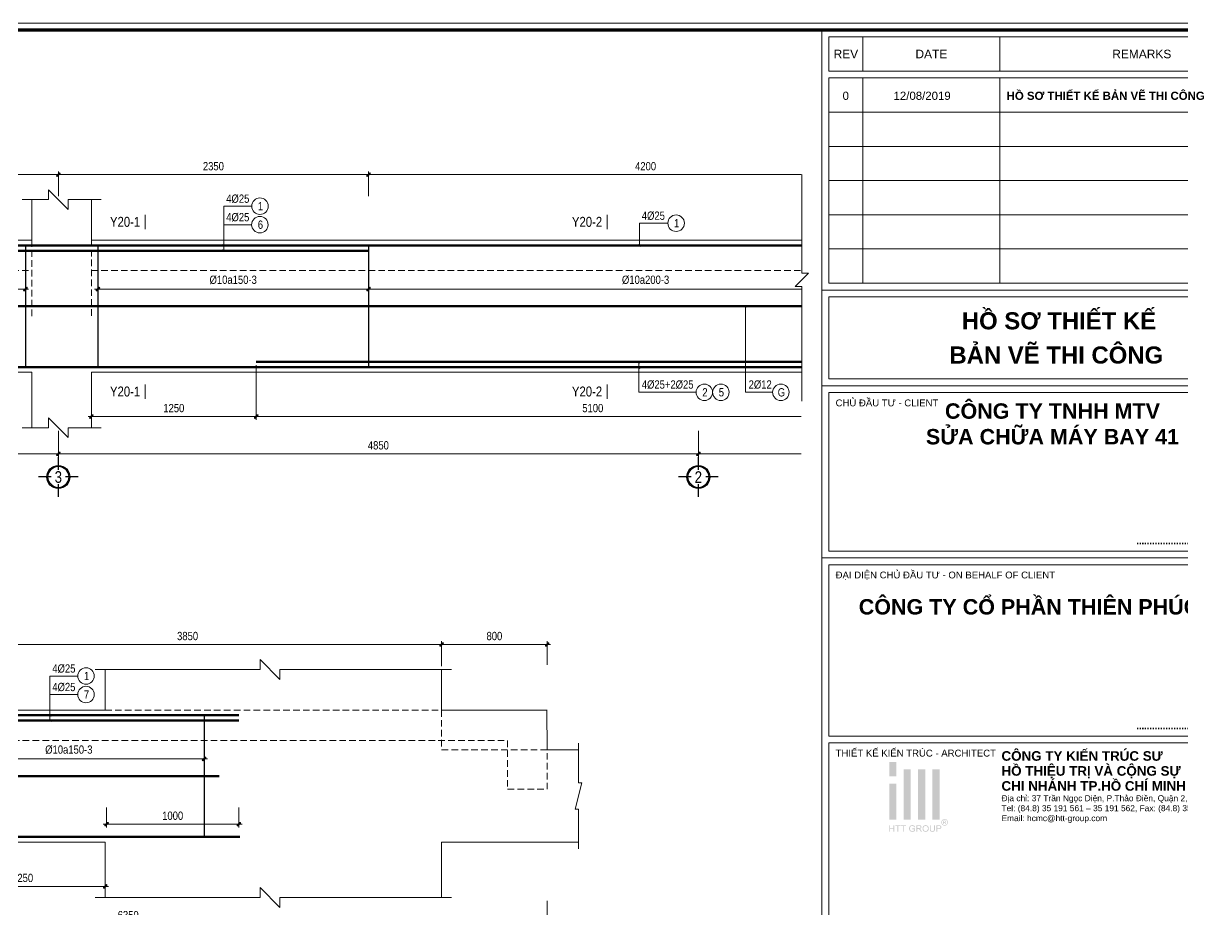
# Model space of a CAD drawing. Header units: millimetres. Extents: x 397144 to 8960116, y 345581 to 674207.
# Drawn here: x 5096227 to 5105015, y 656793 to 663512 of the extents above; entities that cross this region are included whole.
import ezdxf
from ezdxf.enums import TextEntityAlignment as Align
from ezdxf.xclip import XClip

# ---------------------------------------------------------------- set-up
doc = ezdxf.new("R2010")
doc.units = ezdxf.units.MM
doc.header["$XCLIPFRAME"] = 0
doc.header["$PDSIZE"] = -10
doc.linetypes.add('HIDDEN', pattern=[0.375, 0.25, -0.125])
doc.layers.get('0').update_dxf_attribs({"linetype": 'CONTINUOUS'})
doc.layers.get('Defpoints').update_dxf_attribs({"color": 12, "linetype": 'CONTINUOUS'})
for name, color, linetype, lineweight in [('2', 2, 'CONTINUOUS', 20), ('CDAI', 8, 'CONTINUOUS', 30), ('CTHEP', 2, 'CONTINUOUS', 50), ('DBAO', 3, 'CONTINUOUS', 20), ('DGIONG', 4, 'CONTINUOUS', 13), ('KTH', 150, 'CONTINUOUS', 5), ('Net khuat', 8, 'HIDDEN', 13), ('STICK', 1, 'CONTINUOUS', 9), ('TEXT', 7, 'CONTINUOUS', 15)]:
    doc.layers.add(name, color=color, linetype=linetype, lineweight=lineweight)
doc.layers.add('8', color=8, linetype='CONTINUOUS')
doc.layers.add('CHG_XX_Khung ten$0$TKTC', color=1, linetype='CONTINUOUS')
doc.styles.add('CHG_XX_Khung ten$0$A1 BORDER$0$ARIAL', font='arial.ttf')
doc.styles.add('CHG_XX_Khung ten$0$A1 BORDER$0$Arial - Bold', font='arialbd.ttf', dxfattribs={"height": 2.5})
doc.styles.add('CHG_XX_Khung ten$0$A1 BORDER$0$Title Block DD$0$ARIAL', font='arial.ttf')
doc.styles.add('CHG_XX_Khung ten$0$A1 BORDER$0$Title Block DD$0$Arial - Bold', font='arialbd.ttf', dxfattribs={"height": 2.5})
doc.styles.add('CHG_XX_Khung ten$0$arial', font='arial.ttf')
doc.styles.add('CHG_XX_Khung ten$0$Arial - Bold', font='arialbd.ttf')
doc.styles.add('CHG_XX_Khung ten$0$ArialB', font='arialbd.ttf')
doc.styles.add('HELVECONDENSE', font='VHELVCN_0.TTF')
doc.styles.add('Star-HelCon', font='VHELVCN_0.TTF')
doc.styles.add('TTP-HelCon', font='VHELVCN_0.TTF')
doc.styles.add('VNI-HELVE-CONDENSE', font='VHELVCN_0.TTF')
doc.dimstyles.new('kc-25', dxfattribs={"dimtxt": 62.5, "dimasz": 20, "dimexe": 20, "dimexo": 50, "dimgap": 25, "dimtad": 3, "dimdec": 0, "dimzin": 0, "dimdsep": 46, "dimtxsty": 'VNI-HELVE-CONDENSE', "dimblk": 'DIM', "dimcen": 2.5, "dimclrd": 256, "dimclre": 154, "dimclrt": 7, "dimaunit": 1, "dimadec": 0, "dimazin": 0, "dimtfac": 1, "dimtdec": 0, "dimtix": 1, "dimtmove": 0, "dimatfit": 3, "dimldrblk": 'DOT', "dimfxl": 1, "dimtolj": 1, "dimtzin": 0, "dimarcsym": 0})
doc.dimstyles.new('TTP-25', dxfattribs={"dimscale": 25, "dimtxt": 2.5, "dimasz": 1, "dimexe": 1, "dimexo": 1, "dimgap": 0.09, "dimtad": 0, "dimdec": 4, "dimrnd": 5, "dimzin": 9, "dimdsep": 46, "dimtxsty": 'TTP-HelCon', "dimblk": 'Stick1', "dimcen": 0.09, "dimdle": 1.5, "dimclrd": 256, "dimclre": 256, "dimclrt": 7, "dimadec": 0, "dimazin": 0, "dimtfac": 1, "dimtdec": 4, "dimtmove": 0, "dimatfit": 3, "dimldrblk": '_ArchTick1', "dimfxl": 1, "dimtvp": 1, "dimtolj": 1, "dimtzin": 0, "dimarcsym": 0})

# ---------------------------------------------------------------- blocks, each defined once
blk = doc.blocks.new('Stick1')
at = {"layer": 'STICK'}
h = blk.add_hatch(color=256, dxfattribs=at)
edge = h.paths.add_edge_path()
edge.add_line((0.3, 0.5), (-0.5, -0.3))
edge.add_arc((-0.4, -0.4), 0.141, 135, 315)
edge.add_line((-0.3, -0.5), (0.5, 0.3))
edge.add_arc((0.4, 0.4), 0.141, 315, 495)
blk.add_line((1, 0), (-1, 0), dxfattribs=at)
blk.add_lwpolyline([(0.3, 0.5), (-0.5, -0.3, 1), (-0.3, -0.5), (0.5, 0.3, 1), (0.3, 0.5, 1)], format="xyb", dxfattribs=at)
blk = doc.blocks.new('*D8792')
at = {"layer": 'Defpoints', "color": 0, "transparency": 16777216}
for p in [(9000, -1420), (10450, -1420), (9000, -1618)]:
    blk.add_point(p, dxfattribs=at)
at = {"layer": 'KTH', "lineweight": -2, "transparency": 16777216}
for p, q in [((9000, -1445), (9000, -1643)), ((10450, -1445), (10450, -1643)), ((10425, -1618), (9025, -1618))]:
    blk.add_line(p, q, dxfattribs=at)
at = {"layer": 'KTH', "lineweight": -2, "transparency": 16777216, "xscale": 25, "yscale": 25, "zscale": 25, "rotation": 180}
blk.add_blockref('Stick1', (9000, -1618), dxfattribs=at)
at = {"layer": 'KTH', "lineweight": -2, "transparency": 16777216, "xscale": 25, "yscale": 25, "zscale": 25}
blk.add_blockref('Stick1', (10450, -1618), dxfattribs=at)
at = {"layer": 'KTH', "color": 7, "transparency": 16777216, "insert": (9725, -1554.1), "char_height": 62.5, "attachment_point": 5, "style": 'TTP-HelCon'}
blk.add_mtext('\\A1;1450', dxfattribs=at)
blk = doc.blocks.new('_ArchTick1')
at = {"color": 0, "const_width": 3.81}
blk.add_lwpolyline([(-12.7, -12.7), (12.7, 12.7)], dxfattribs=at)
blk = doc.blocks.new('*D8794')
at = {"layer": 'Defpoints', "color": 0, "transparency": 16777216}
for p in [(10450, 497.4), (8350, 308.4), (10450, 308.4)]:
    blk.add_point(p, dxfattribs=at)
at = {"layer": 'KTH', "lineweight": -2, "transparency": 16777216}
for p, q in [((8350, 333.4), (8350, 522.4)), ((8375, 497.4), (10425, 497.4)), ((10450, 333.4), (10450, 522.4))]:
    blk.add_line(p, q, dxfattribs=at)
at = {"layer": 'KTH', "lineweight": -2, "transparency": 16777216, "xscale": 25, "yscale": 25, "zscale": 25, "rotation": 180}
blk.add_blockref('Stick1', (8350, 497.4), dxfattribs=at)
at = {"layer": 'KTH', "lineweight": -2, "transparency": 16777216, "xscale": 25, "yscale": 25, "zscale": 25}
blk.add_blockref('Stick1', (10450, 497.4), dxfattribs=at)
at = {"layer": 'KTH', "color": 7, "transparency": 16777216, "insert": (9400, 561.2), "char_height": 62.5, "attachment_point": 5, "style": 'TTP-HelCon'}
blk.add_mtext('\\A1;2100', dxfattribs=at)
blk = doc.blocks.new('*D8797')
at = {"layer": 'Defpoints', "color": 0, "transparency": 16777216}
for p in [(8350, -230), (10200, -230), (8350, -370)]:
    blk.add_point(p, dxfattribs=at)
at = {"layer": 'KTH', "lineweight": -2, "transparency": 16777216}
for p, q in [((8350, -255), (8350, -395)), ((10200, -255), (10200, -395)), ((10175, -370), (8375, -370))]:
    blk.add_line(p, q, dxfattribs=at)
at = {"layer": 'KTH', "lineweight": -2, "transparency": 16777216, "xscale": 25, "yscale": 25, "zscale": 25, "rotation": 180}
blk.add_blockref('Stick1', (8350, -370), dxfattribs=at)
at = {"layer": 'KTH', "lineweight": -2, "transparency": 16777216, "xscale": 25, "yscale": 25, "zscale": 25}
blk.add_blockref('Stick1', (10200, -370), dxfattribs=at)
at = {"layer": 'KTH', "color": 7, "transparency": 16777216, "insert": (9275, -300.1), "char_height": 62.5, "attachment_point": 5, "style": 'TTP-HelCon'}
blk.add_mtext('\\A1;Þ10a150-3', dxfattribs=at)
blk = doc.blocks.new('dau truc')
blk.add_circle((0, 0), 180)
at = {"layer": '8'}
for p, q in [((0, 127), (0, 345)), ((-127, 0), (-345, 0)), ((345, 0), (127, 0)), ((0, -345), (0, -127))]:
    blk.add_line(p, q, dxfattribs=at)
blk.add_circle((0, 0), 200, dxfattribs=at)
at = {"layer": 'TEXT', "style": 'HELVECONDENSE'}
blk.add_attdef('A', text='', height=233, dxfattribs=at).set_placement((0, 0), align=Align.MIDDLE)
blk = doc.blocks.new('*D8799')
at = {"layer": 'Defpoints', "color": 0, "transparency": 16777216}
for p in [(10450, 497.4), (10450, 308.4), (12800, 308.4)]:
    blk.add_point(p, dxfattribs=at)
at = {"layer": 'KTH', "lineweight": -2, "transparency": 16777216}
for p, q in [((10450, 333.4), (10450, 522.4)), ((12775, 497.4), (10475, 497.4)), ((12800, 333.4), (12800, 522.4))]:
    blk.add_line(p, q, dxfattribs=at)
at = {"layer": 'KTH', "lineweight": -2, "transparency": 16777216, "xscale": 25, "yscale": 25, "zscale": 25, "rotation": 180}
blk.add_blockref('Stick1', (10450, 497.4), dxfattribs=at)
at = {"layer": 'KTH', "lineweight": -2, "transparency": 16777216, "xscale": 25, "yscale": 25, "zscale": 25}
blk.add_blockref('Stick1', (12800, 497.4), dxfattribs=at)
at = {"layer": 'KTH', "color": 7, "transparency": 16777216, "insert": (11625, 561.2), "char_height": 62.5, "attachment_point": 5, "style": 'TTP-HelCon'}
blk.add_mtext('\\A1;2350', dxfattribs=at)
blk = doc.blocks.new('*D8800')
at = {"layer": 'Defpoints', "color": 0, "transparency": 16777216}
for p in [(10750, -230), (12800, -230), (12800, -370)]:
    blk.add_point(p, dxfattribs=at)
at = {"layer": 'KTH', "lineweight": -2, "transparency": 16777216}
for p, q in [((10750, -255), (10750, -395)), ((12800, -255), (12800, -395)), ((10775, -370), (12775, -370))]:
    blk.add_line(p, q, dxfattribs=at)
at = {"layer": 'KTH', "lineweight": -2, "transparency": 16777216, "xscale": 25, "yscale": 25, "zscale": 25, "rotation": 180}
blk.add_blockref('Stick1', (10750, -370), dxfattribs=at)
at = {"layer": 'KTH', "lineweight": -2, "transparency": 16777216, "xscale": 25, "yscale": 25, "zscale": 25}
blk.add_blockref('Stick1', (12800, -370), dxfattribs=at)
at = {"layer": 'KTH', "color": 7, "transparency": 16777216, "insert": (11775, -300.1), "char_height": 62.5, "attachment_point": 5, "style": 'TTP-HelCon'}
blk.add_mtext('\\A1;Þ10a150-3', dxfattribs=at)
blk = doc.blocks.new('*D8801')
at = {"layer": 'Defpoints', "color": 0, "transparency": 16777216}
for p in [(17000, -230), (19050, -230), (17000, -370)]:
    blk.add_point(p, dxfattribs=at)
at = {"layer": 'KTH', "lineweight": -2, "transparency": 16777216}
for p, q in [((17000, -255), (17000, -395)), ((19050, -255), (19050, -395)), ((19025, -370), (17025, -370))]:
    blk.add_line(p, q, dxfattribs=at)
at = {"layer": 'KTH', "lineweight": -2, "transparency": 16777216, "xscale": 25, "yscale": 25, "zscale": 25, "rotation": 180}
blk.add_blockref('Stick1', (17000, -370), dxfattribs=at)
at = {"layer": 'KTH', "lineweight": -2, "transparency": 16777216, "xscale": 25, "yscale": 25, "zscale": 25}
blk.add_blockref('Stick1', (19050, -370), dxfattribs=at)
at = {"layer": 'KTH', "color": 7, "transparency": 16777216, "insert": (18025, -300.1), "char_height": 62.5, "attachment_point": 5, "style": 'TTP-HelCon'}
blk.add_mtext('\\A1;Þ10a150-3', dxfattribs=at)
blk = doc.blocks.new('*D8802')
at = {"layer": 'Defpoints', "color": 0, "transparency": 16777216}
for p in [(18311, -713.4), (19312.9, -713.4), (19312.9, -864.4)]:
    blk.add_point(p, dxfattribs=at)
at = {"layer": 'KTH', "lineweight": -2, "transparency": 16777216}
for p, q in [((18311, -738.4), (18311, -889.4)), ((19312.9, -738.4), (19312.9, -889.4)), ((18336, -864.4), (19287.9, -864.4))]:
    blk.add_line(p, q, dxfattribs=at)
at = {"layer": 'KTH', "lineweight": -2, "transparency": 16777216, "xscale": 25, "yscale": 25, "zscale": 25, "rotation": 180}
blk.add_blockref('Stick1', (18311, -864.4), dxfattribs=at)
at = {"layer": 'KTH', "lineweight": -2, "transparency": 16777216, "xscale": 25, "yscale": 25, "zscale": 25}
blk.add_blockref('Stick1', (19312.9, -864.4), dxfattribs=at)
at = {"layer": 'KTH', "color": 7, "transparency": 16777216, "insert": (18811.9, -800.6), "char_height": 62.5, "attachment_point": 5, "style": 'TTP-HelCon'}
blk.add_mtext('\\A1;1000', dxfattribs=at)
blk = doc.blocks.new('*D8803')
at = {"layer": 'Defpoints', "color": 0, "transparency": 16777216}
for p in [(17000, 497.4), (12800, 308.4), (17000, 308.4)]:
    blk.add_point(p, dxfattribs=at)
at = {"layer": 'KTH', "lineweight": -2, "transparency": 16777216}
for p, q in [((12800, 333.4), (12800, 522.4)), ((12825, 497.4), (16975, 497.4)), ((17000, 333.4), (17000, 522.4))]:
    blk.add_line(p, q, dxfattribs=at)
at = {"layer": 'KTH', "lineweight": -2, "transparency": 16777216, "xscale": 25, "yscale": 25, "zscale": 25, "rotation": 180}
blk.add_blockref('Stick1', (12800, 497.4), dxfattribs=at)
at = {"layer": 'KTH', "lineweight": -2, "transparency": 16777216, "xscale": 25, "yscale": 25, "zscale": 25}
blk.add_blockref('Stick1', (17000, 497.4), dxfattribs=at)
at = {"layer": 'KTH', "color": 7, "transparency": 16777216, "insert": (14900, 561.2), "char_height": 62.5, "attachment_point": 5, "style": 'TTP-HelCon'}
blk.add_mtext('\\A1;4200', dxfattribs=at)
blk = doc.blocks.new('*D8804')
at = {"layer": 'Defpoints', "color": 0, "transparency": 16777216}
for p in [(10450, -1420), (15300, -1420), (15300, -1618)]:
    blk.add_point(p, dxfattribs=at)
at = {"layer": 'KTH', "lineweight": -2, "transparency": 16777216}
for p, q in [((10450, -1445), (10450, -1643)), ((15300, -1445), (15300, -1643)), ((10475, -1618), (15275, -1618))]:
    blk.add_line(p, q, dxfattribs=at)
at = {"layer": 'KTH', "lineweight": -2, "transparency": 16777216, "xscale": 25, "yscale": 25, "zscale": 25, "rotation": 180}
blk.add_blockref('Stick1', (10450, -1618), dxfattribs=at)
at = {"layer": 'KTH', "lineweight": -2, "transparency": 16777216, "xscale": 25, "yscale": 25, "zscale": 25}
blk.add_blockref('Stick1', (15300, -1618), dxfattribs=at)
at = {"layer": 'KTH', "color": 7, "transparency": 16777216, "insert": (12875, -1554.1), "char_height": 62.5, "attachment_point": 5, "style": 'TTP-HelCon'}
blk.add_mtext('\\A1;4850', dxfattribs=at)
blk = doc.blocks.new('*D8805')
at = {"layer": 'Defpoints', "color": 0, "transparency": 16777216}
for p in [(12800, -230), (17000, -230), (17000, -370)]:
    blk.add_point(p, dxfattribs=at)
at = {"layer": 'KTH', "lineweight": -2, "transparency": 16777216}
for p, q in [((12800, -255), (12800, -395)), ((17000, -255), (17000, -395)), ((12825, -370), (16975, -370))]:
    blk.add_line(p, q, dxfattribs=at)
at = {"layer": 'KTH', "lineweight": -2, "transparency": 16777216, "xscale": 25, "yscale": 25, "zscale": 25, "rotation": 180}
blk.add_blockref('Stick1', (12800, -370), dxfattribs=at)
at = {"layer": 'KTH', "lineweight": -2, "transparency": 16777216, "xscale": 25, "yscale": 25, "zscale": 25}
blk.add_blockref('Stick1', (17000, -370), dxfattribs=at)
at = {"layer": 'KTH', "color": 7, "transparency": 16777216, "insert": (14900, -300.1), "char_height": 62.5, "attachment_point": 5, "style": 'TTP-HelCon'}
blk.add_mtext('\\A1;Þ10a200-3', dxfattribs=at)
blk = doc.blocks.new('DIM')
h = blk.add_hatch(color=1)
h.paths.add_polyline_path([(0.49, 0.29, 1), (0.29, 0.49), (-0.19, 0), (0.19, 0)])
h.paths.add_polyline_path([(0.19, 0), (-0.19, 0), (-0.49, -0.29, 1), (-0.29, -0.49)])
at = {"color": 9}
for p, q in [((-0.19, 0), (-1.5, 0)), ((0.19, 0), (1.5, 0))]:
    blk.add_line(p, q, dxfattribs=at)
at = {"color": 1}
for p, q in [((-0.49, -0.29), (0.29, 0.49)), ((-0.29, -0.49), (0.49, 0.29)), ((-0.19, 0), (0.19, 0))]:
    blk.add_line(p, q, dxfattribs=at)
blk.add_arc((-0.39, -0.39), 0.138, 135, 315, dxfattribs=at)
blk = doc.blocks.new('*D8807')
at = {"layer": 'Defpoints', "color": 0, "transparency": 16777216}
for p in [(20850, 497.4), (17000, 308.4), (20850, 308.4)]:
    blk.add_point(p, dxfattribs=at)
at = {"layer": 'KTH', "lineweight": -2, "transparency": 16777216}
for p, q in [((17000, 333.4), (17000, 522.4)), ((17025, 497.4), (20825, 497.4)), ((20850, 333.4), (20850, 522.4))]:
    blk.add_line(p, q, dxfattribs=at)
at = {"layer": 'KTH', "lineweight": -2, "transparency": 16777216, "xscale": 25, "yscale": 25, "zscale": 25, "rotation": 180}
blk.add_blockref('Stick1', (17000, 497.4), dxfattribs=at)
at = {"layer": 'KTH', "lineweight": -2, "transparency": 16777216, "xscale": 25, "yscale": 25, "zscale": 25}
blk.add_blockref('Stick1', (20850, 497.4), dxfattribs=at)
at = {"layer": 'KTH', "color": 7, "transparency": 16777216, "insert": (18925, 561.2), "char_height": 62.5, "attachment_point": 5, "style": 'TTP-HelCon'}
blk.add_mtext('\\A1;3850', dxfattribs=at)
blk = doc.blocks.new('*D8808')
at = {"layer": 'Defpoints', "color": 0, "transparency": 16777216}
for p in [(15300, -1420), (21650, -1420), (15300, -1618)]:
    blk.add_point(p, dxfattribs=at)
at = {"layer": 'KTH', "lineweight": -2, "transparency": 16777216}
for p, q in [((15300, -1445), (15300, -1643)), ((21650, -1445), (21650, -1643)), ((21625, -1618), (15325, -1618))]:
    blk.add_line(p, q, dxfattribs=at)
at = {"layer": 'KTH', "lineweight": -2, "transparency": 16777216, "xscale": 25, "yscale": 25, "zscale": 25, "rotation": 180}
blk.add_blockref('Stick1', (15300, -1618), dxfattribs=at)
at = {"layer": 'KTH', "lineweight": -2, "transparency": 16777216, "xscale": 25, "yscale": 25, "zscale": 25}
blk.add_blockref('Stick1', (21650, -1618), dxfattribs=at)
at = {"layer": 'KTH', "color": 7, "transparency": 16777216, "insert": (18475, -1554.1), "char_height": 62.5, "attachment_point": 5, "style": 'TTP-HelCon'}
blk.add_mtext('\\A1;6350', dxfattribs=at)
blk = doc.blocks.new('MC')
at = {"layer": 'CTHEP', "const_width": 10}
blk.add_lwpolyline([(0, 150), (0, 0)], dxfattribs=at)
at = {"layer": 'TEXT', "style": 'TTP-HelCon'}
blk.add_attdef('A', text='', height=100, dxfattribs=at).set_placement((-50, 26), align=Align.RIGHT)
blk = doc.blocks.new('*D1928')
at = {"layer": 'Defpoints', "color": 0, "transparency": 16777216}
for p in [(11950, -921), (10700, -1036.2), (11950, -1335.9)]:
    blk.add_point(p, dxfattribs=at)
at = {"layer": 'KTH', "lineweight": -2, "transparency": 16777216}
for p, q in [((11950, -946), (11950, -1360.9)), ((10700, -1061.2), (10700, -1360.9)), ((10725, -1335.9), (11925, -1335.9))]:
    blk.add_line(p, q, dxfattribs=at)
at = {"layer": 'KTH', "lineweight": -2, "transparency": 16777216, "xscale": 25, "yscale": 25, "zscale": 25, "rotation": 180}
blk.add_blockref('Stick1', (10700, -1335.9), dxfattribs=at)
at = {"layer": 'KTH', "lineweight": -2, "transparency": 16777216, "xscale": 25, "yscale": 25, "zscale": 25}
blk.add_blockref('Stick1', (11950, -1335.9), dxfattribs=at)
at = {"layer": 'KTH', "color": 7, "transparency": 16777216, "insert": (11325, -1272), "char_height": 62.5, "attachment_point": 5, "style": 'TTP-HelCon'}
blk.add_mtext('\\A1;1250', dxfattribs=at)
blk = doc.blocks.new('*D8809')
at = {"layer": 'Defpoints', "color": 0, "transparency": 16777216}
for p in [(11950, -921), (17050, -921), (17050, -1335.9)]:
    blk.add_point(p, dxfattribs=at)
at = {"layer": 'KTH', "lineweight": -2, "transparency": 16777216}
for p, q in [((11950, -946), (11950, -1360.9)), ((17050, -946), (17050, -1360.9)), ((11975, -1335.9), (17025, -1335.9))]:
    blk.add_line(p, q, dxfattribs=at)
at = {"layer": 'KTH', "lineweight": -2, "transparency": 16777216, "xscale": 25, "yscale": 25, "zscale": 25, "rotation": 180}
blk.add_blockref('Stick1', (11950, -1335.9), dxfattribs=at)
at = {"layer": 'KTH', "lineweight": -2, "transparency": 16777216, "xscale": 25, "yscale": 25, "zscale": 25}
blk.add_blockref('Stick1', (17050, -1335.9), dxfattribs=at)
at = {"layer": 'KTH', "color": 7, "transparency": 16777216, "insert": (14500, -1272), "char_height": 62.5, "attachment_point": 5, "style": 'TTP-HelCon'}
blk.add_mtext('\\A1;5100', dxfattribs=at)
blk = doc.blocks.new('*D1927')
at = {"layer": 'Defpoints', "color": 0, "transparency": 16777216}
for p in [(17050, -921), (18300, -1000), (18300, -1335.9)]:
    blk.add_point(p, dxfattribs=at)
at = {"layer": 'KTH', "lineweight": -2, "transparency": 16777216}
for p, q in [((17050, -946), (17050, -1360.9)), ((18300, -1025), (18300, -1360.9)), ((17075, -1335.9), (18275, -1335.9))]:
    blk.add_line(p, q, dxfattribs=at)
at = {"layer": 'KTH', "lineweight": -2, "transparency": 16777216, "xscale": 25, "yscale": 25, "zscale": 25, "rotation": 180}
blk.add_blockref('Stick1', (17050, -1335.9), dxfattribs=at)
at = {"layer": 'KTH', "lineweight": -2, "transparency": 16777216, "xscale": 25, "yscale": 25, "zscale": 25}
blk.add_blockref('Stick1', (18300, -1335.9), dxfattribs=at)
at = {"layer": 'KTH', "color": 7, "transparency": 16777216, "insert": (17675, -1272), "char_height": 62.5, "attachment_point": 5, "style": 'TTP-HelCon'}
blk.add_mtext('\\A1;1250', dxfattribs=at)
blk = doc.blocks.new('*D8811')
at = {"layer": 'Defpoints', "color": 0, "transparency": 16777216}
for p in [(21650, 497.4), (20850, 308.4), (21650, 317.3)]:
    blk.add_point(p, dxfattribs=at)
at = {"layer": 'KTH', "lineweight": -2, "transparency": 16777216}
for p, q in [((20850, 333.4), (20850, 522.4)), ((20875, 497.4), (21625, 497.4)), ((21650, 342.3), (21650, 522.4))]:
    blk.add_line(p, q, dxfattribs=at)
at = {"layer": 'KTH', "lineweight": -2, "transparency": 16777216, "xscale": 25, "yscale": 25, "zscale": 25, "rotation": 180}
blk.add_blockref('Stick1', (20850, 497.4), dxfattribs=at)
at = {"layer": 'KTH', "lineweight": -2, "transparency": 16777216, "xscale": 25, "yscale": 25, "zscale": 25}
blk.add_blockref('Stick1', (21650, 497.4), dxfattribs=at)
at = {"layer": 'KTH', "color": 7, "transparency": 16777216, "insert": (21250, 561.2), "char_height": 62.5, "attachment_point": 5, "style": 'TTP-HelCon'}
blk.add_mtext('\\A1;800', dxfattribs=at)
blk = doc.blocks.new('AY-25')
at = {"layer": 'CTHEP'}
blk.add_line((5149721.99072, 654854.9494), (5195174.90087, 654854.90127), dxfattribs=at)
for points in [[(5195358.26565, 654535.70176), (5195358.26565, 655163.88897), (5149568.26566, 655163.96452)], [(5149626.50462, 654918.35463), (5149626.50462, 654541.96456), (5156207.27174, 654541.94341), (5156787.13349, 654541.9415), (5164638.26566, 654541.91321), (5165212.31117, 654541.91133), (5195296.43281, 654541.88918), (5195296.43281, 655064.76469)]]:
    blk.add_lwpolyline(points, dxfattribs=at)
at = {"layer": 'DBAO'}
for points in [[(5156313.62694, 655203.12096), (5164786.17191, 655202.88538)], [(5156788.26306, 654182.95747), (5156788.26306, 654502.93165), (5164638.26566, 654502.88916), (5164638.26566, 654182.88916)]]:
    blk.add_lwpolyline(points, dxfattribs=at)
at = {"layer": 'Net khuat', "ltscale": 200}
blk.add_lwpolyline([(5149538.26566, 654502.96452), (5149538.26566, 654502.96452), (5149838.26566, 654502.96452), (5149838.26566, 654972.96452), (5195388.26566, 654972.96452)], dxfattribs=at)
blk = doc.blocks.new('CHG_XX_Khung ten$0$A1 BORDER$0$HTT-Logo')
at = {"true_color": 0x134fb3}
h = blk.add_hatch(color=154, dxfattribs=at)
h.paths.add_polyline_path([(3, 29.1), (0, 29.1), (0, 23.1), (3, 23.1)])
h.paths.add_polyline_path([(3, 20.1), (0, 20.1), (0, 5.1), (3, 5.1)])
h.paths.add_polyline_path([(9, 26.1), (6, 26.1), (6, 5.1), (9, 5.1)])
h.paths.add_polyline_path([(15, 26.1), (12, 26.1), (12, 5.1), (15, 5.1)])
h.paths.add_polyline_path([(21, 26.1), (18, 26.1), (18, 5.1), (21, 5.1)])
h.paths.add_polyline_path([(2.12, 2.7), (1.76, 2.7), (1.76, 1.59), (0.36, 1.59), (0.36, 2.7), (0, 2.7), (0, 0), (0.36, 0), (0.36, 1.27), (1.76, 1.27), (1.76, 0), (2.12, 0)])
h.paths.add_polyline_path([(4.65, 2.7), (2.51, 2.7), (2.51, 2.38), (3.4, 2.38), (3.4, 0), (3.76, 0), (3.76, 2.38), (4.65, 2.38)])
h.paths.add_polyline_path([(6.95, 2.7), (4.81, 2.7), (4.81, 2.38), (5.7, 2.38), (5.7, 0), (6.06, 0), (6.06, 2.38), (6.95, 2.38)])
h.paths.add_polyline_path([(8.64, 1.36), (8.64, 1.41), (8.66, 1.58), (8.69, 1.75), (8.75, 1.9), (8.81, 2.03), (8.92, 2.17), (9.05, 2.28), (9.2, 2.37), (9.29, 2.39), (9.45, 2.43), (9.65, 2.44), (9.84, 2.42), (10, 2.37), (10.14, 2.29), (10.26, 2.18), (10.34, 2.03), (10.41, 1.86), (10.73, 1.95), (10.68, 2.11), (10.61, 2.26), (10.53, 2.39), (10.45, 2.47), (10.31, 2.57), (10.16, 2.65), (10.13, 2.66), (9.97, 2.71), (9.8, 2.74), (9.63, 2.75), (9.55, 2.74), (9.38, 2.73), (9.21, 2.7), (9.06, 2.65), (8.91, 2.58), (8.88, 2.56), (8.75, 2.47), (8.63, 2.36), (8.53, 2.23), (8.44, 2.07), (8.41, 1.99), (8.35, 1.84), (8.31, 1.68), (8.28, 1.51), (8.27, 1.34), (8.28, 1.26), (8.29, 1.09), (8.32, 0.92), (8.38, 0.77), (8.44, 0.62), (8.46, 0.58), (8.55, 0.44), (8.66, 0.32), (8.79, 0.21), (8.93, 0.12), (9, 0.09), (9.15, 0.03), (9.31, -0.01), (9.48, -0.04), (9.65, -0.05), (9.73, -0.04), (9.9, -0.03), (10.07, 0.01), (10.23, 0.06), (10.34, 0.11), (10.48, 0.18), (10.63, 0.27), (10.77, 0.38), (10.77, 1.38), (9.63, 1.38), (9.63, 1.06), (10.42, 1.06), (10.42, 0.56), (10.39, 0.53), (10.26, 0.45), (10.09, 0.37), (9.96, 0.32), (9.8, 0.29), (9.63, 0.28), (9.62, 0.28), (9.45, 0.29), (9.28, 0.33), (9.12, 0.4), (8.97, 0.49), (8.86, 0.61), (8.77, 0.75), (8.73, 0.85), (8.68, 1), (8.65, 1.17)])
h.paths.add_polyline_path([(13.16, 1.39), (13.28, 1.48), (13.3, 1.51), (13.39, 1.64), (13.44, 1.79), (13.46, 1.96), (13.46, 2.06), (13.42, 2.22), (13.35, 2.37), (13.31, 2.43), (13.19, 2.55), (13.05, 2.63), (13.01, 2.64), (12.87, 2.67), (12.7, 2.69), (12.5, 2.7), (11.3, 2.7), (11.3, 0), (11.66, 0), (11.66, 1.2), (12.07, 1.2), (12.11, 1.2), (12.28, 1.19), (12.44, 1.11), (12.49, 1.07), (12.62, 0.93), (12.67, 0.86), (12.77, 0.73), (12.88, 0.56), (13.23, 0), (13.68, 0), (13.21, 0.73), (13.13, 0.85), (13.03, 0.98), (12.92, 1.09), (12.86, 1.14), (12.7, 1.23), (12.86, 1.26), (13.03, 1.31)])
h.paths.add_polyline_path([(11.66, 1.51), (11.66, 2.4), (12.51, 2.4), (12.67, 2.39), (12.83, 2.35), (12.97, 2.27), (13.06, 2.13), (13.09, 1.96), (13.08, 1.87), (13.02, 1.72), (12.96, 1.64), (12.8, 1.55), (12.62, 1.52), (12.43, 1.51)], flags=16)
h.paths.add_polyline_path([(16.49, 1.43), (16.48, 1.6), (16.44, 1.77), (16.4, 1.92), (16.34, 2.07), (16.33, 2.09), (16.24, 2.23), (16.14, 2.36), (16.02, 2.47), (15.88, 2.57), (15.85, 2.59), (15.7, 2.66), (15.54, 2.71), (15.38, 2.74), (15.2, 2.75), (15.15, 2.75), (14.98, 2.73), (14.82, 2.7), (14.66, 2.64), (14.52, 2.57), (14.39, 2.48), (14.27, 2.37), (14.18, 2.26), (14.1, 2.14), (14.03, 2), (13.98, 1.84), (13.94, 1.68), (13.92, 1.5), (13.91, 1.31), (13.91, 1.29), (13.92, 1.12), (13.95, 0.96), (14, 0.8), (14.07, 0.64), (14.07, 0.62), (14.16, 0.48), (14.26, 0.35), (14.38, 0.23), (14.52, 0.14), (14.56, 0.12), (14.71, 0.04), (14.86, -0.01), (15.03, -0.04), (15.2, -0.05), (15.21, -0.05), (15.38, -0.03), (15.55, 0), (15.7, 0.05), (15.86, 0.12), (15.87, 0.13), (16.01, 0.22), (16.13, 0.33), (16.24, 0.46), (16.33, 0.61), (16.36, 0.69), (16.42, 0.84), (16.46, 1), (16.48, 1.17), (16.49, 1.35)])
h.paths.add_polyline_path([(14.28, 1.45), (14.3, 1.64), (14.34, 1.81), (14.4, 1.95), (14.47, 2.08), (14.57, 2.2), (14.73, 2.32), (14.88, 2.38), (15.04, 2.43), (15.21, 2.44), (15.38, 2.42), (15.54, 2.38), (15.69, 2.31), (15.82, 2.2), (15.93, 2.07), (16.01, 1.93), (16.04, 1.85), (16.09, 1.7), (16.12, 1.53), (16.12, 1.32), (16.11, 1.12), (16.08, 0.95), (16.03, 0.79), (15.96, 0.66), (15.86, 0.54), (15.8, 0.48), (15.67, 0.38), (15.53, 0.32), (15.37, 0.27), (15.2, 0.26), (15.12, 0.26), (14.95, 0.29), (14.8, 0.35), (14.67, 0.43), (14.54, 0.54), (14.45, 0.66), (14.37, 0.8), (14.32, 0.95), (14.29, 1.12), (14.28, 1.31)], flags=16)
h.paths.add_polyline_path([(17.31, 2.7), (16.96, 2.7), (16.96, 1.12), (16.96, 0.93), (16.98, 0.75), (17.02, 0.6), (17.06, 0.46), (17.07, 0.44), (17.15, 0.3), (17.27, 0.18), (17.4, 0.08), (17.51, 0.03), (17.67, -0.01), (17.84, -0.04), (18.02, -0.05), (18.2, -0.04), (18.37, -0.01), (18.52, 0.04), (18.66, 0.1), (18.68, 0.12), (18.81, 0.22), (18.91, 0.35), (18.99, 0.49), (19.02, 0.61), (19.06, 0.76), (19.07, 0.94), (19.08, 1.14), (19.08, 2.7), (18.72, 2.7), (18.72, 1.14), (18.72, 1.06), (18.71, 0.86), (18.68, 0.69), (18.62, 0.55), (18.55, 0.45), (18.49, 0.4), (18.36, 0.33), (18.19, 0.29), (17.99, 0.28), (17.92, 0.28), (17.75, 0.31), (17.6, 0.37), (17.46, 0.48), (17.38, 0.63), (17.34, 0.77), (17.32, 0.94), (17.31, 1.14)])
h.paths.add_polyline_path([(21.42, 1.25), (21.52, 1.34), (21.6, 1.45), (21.67, 1.59), (21.72, 1.75), (21.73, 1.92), (21.73, 1.97), (21.71, 2.13), (21.65, 2.29), (21.56, 2.44), (21.44, 2.55), (21.42, 2.56), (21.27, 2.63), (21.1, 2.67), (21.05, 2.68), (20.89, 2.7), (20.69, 2.7), (19.67, 2.7), (19.67, 0), (20.03, 0), (20.03, 1.1), (20.72, 1.1), (20.76, 1.1), (20.96, 1.11), (21.14, 1.14), (21.29, 1.19)])
h.paths.add_polyline_path([(20.03, 1.42), (20.03, 2.38), (20.72, 2.38), (20.93, 2.37), (21.06, 2.36), (21.16, 2.31), (21.28, 2.2), (21.34, 2.08), (21.37, 1.91), (21.36, 1.82), (21.31, 1.67), (21.22, 1.54), (21.09, 1.47), (20.93, 1.43), (20.73, 1.42)], flags=16)
h.paths.add_polyline_path([(23.87, 2.76), (24.01, 2.85), (24.13, 2.96), (24.24, 3.09), (24.33, 3.24), (24.35, 3.28), (24.42, 3.44), (24.47, 3.6), (24.5, 3.76), (24.51, 3.93), (24.51, 3.98), (24.49, 4.15), (24.46, 4.31), (24.4, 4.47), (24.33, 4.62), (24.29, 4.69), (24.19, 4.82), (24.08, 4.94), (23.95, 5.05), (23.81, 5.14), (23.77, 5.16), (23.61, 5.23), (23.45, 5.28), (23.29, 5.31), (23.12, 5.32), (23.08, 5.31), (22.92, 5.3), (22.76, 5.27), (22.6, 5.21), (22.44, 5.14), (22.38, 5.1), (22.24, 5.01), (22.12, 4.89), (22.01, 4.77), (21.92, 4.62), (21.89, 4.57), (21.82, 4.41), (21.77, 4.25), (21.74, 4.09), (21.73, 3.93), (21.73, 3.87), (21.75, 3.71), (21.79, 3.55), (21.84, 3.39), (21.92, 3.24), (21.95, 3.18), (22.05, 3.04), (22.16, 2.92), (22.29, 2.81), (22.43, 2.72), (22.48, 2.7), (22.64, 2.63), (22.79, 2.58), (22.96, 2.55), (23.12, 2.54), (23.18, 2.54), (23.34, 2.55), (23.5, 2.59), (23.66, 2.65), (23.82, 2.72)])
h.paths.add_polyline_path([(22.55, 2.92), (22.45, 2.98), (22.32, 3.09), (22.21, 3.21), (22.12, 3.35), (22.07, 3.44), (22.01, 3.6), (21.98, 3.76), (21.96, 3.93), (21.97, 4.03), (22, 4.19), (22.05, 4.35), (22.12, 4.51), (22.18, 4.61), (22.29, 4.73), (22.41, 4.85), (22.56, 4.94), (22.64, 4.98), (22.8, 5.04), (22.96, 5.07), (23.12, 5.09), (23.21, 5.08), (23.37, 5.06), (23.53, 5.01), (23.69, 4.94), (23.79, 4.88), (23.92, 4.77), (24.03, 4.65), (24.13, 4.51), (24.17, 4.41), (24.23, 4.25), (24.27, 4.09), (24.28, 3.93), (24.28, 3.83), (24.25, 3.67), (24.2, 3.51), (24.13, 3.35), (24.07, 3.25), (23.96, 3.13), (23.84, 3.01), (23.7, 2.92), (23.61, 2.87), (23.45, 2.81), (23.29, 2.78), (23.12, 2.77), (23.02, 2.77), (22.86, 2.8), (22.7, 2.85)], flags=16)
h.paths.add_polyline_path([(22.51, 3.16), (22.51, 4.65), (23.03, 4.65), (23.23, 4.64), (23.4, 4.62), (23.55, 4.52), (23.6, 4.47), (23.66, 4.31), (23.67, 4.25), (23.64, 4.09), (23.55, 3.96), (23.42, 3.87), (23.24, 3.82), (23.37, 3.75), (23.46, 3.64), (23.57, 3.47), (23.77, 3.16), (23.47, 3.16), (23.34, 3.39), (23.23, 3.58), (23.14, 3.7), (23.09, 3.74), (22.94, 3.79), (22.9, 3.79), (22.76, 3.79), (22.76, 3.16)], flags=0)
h.paths.add_polyline_path([(22.76, 4), (22.76, 4.45), (23.03, 4.45), (23.13, 4.45), (23.27, 4.42), (23.37, 4.35), (23.41, 4.21), (23.33, 4.06), (23.24, 4.02), (23.05, 4)], flags=0)
blk = doc.blocks.new('CHG_XX_Khung ten')
for p, q in [((687, 577), (687, 17)), ((687, 501), (824, 501)), ((687, 473), (824, 473)), ((687, 422.69), (824, 422.69))]:
    blk.add_line(p, q)
at = {"linetype": 'Continuous'}
for p, q in [((699, 575), (699, 565)), ((739, 575), (739, 565)), ((699, 563), (699, 503)), ((739, 563), (739, 503))]:
    blk.add_line(p, q, dxfattribs=at)
blk.add_lwpolyline([(15, 579), (826, 579), (826, 15), (15, 15)], close=True)
at = {"color": 4, "linetype": 'Continuous', "const_width": 1}
blk.add_lwpolyline([(17, 577), (824, 577), (824, 17), (17, 17)], close=True, dxfattribs=at)
at = {"linetype": 'Continuous'}
for points in [[(822, 565), (689, 565), (689, 575), (822, 575)], [(822, 553), (689, 553), (689, 563), (822, 563)], [(822, 543), (689, 543), (689, 553), (822, 553)], [(822, 533), (689, 533), (689, 543), (822, 543)], [(822, 523), (689, 523), (689, 533), (822, 533)], [(822, 513), (689, 513), (689, 523), (822, 523)], [(822, 503), (689, 503), (689, 513), (822, 513)], [(689, 499), (822, 499), (822, 475), (689, 475)], [(689, 368.62), (822, 368.62), (822, 317.93), (689, 317.93)]]:
    blk.add_lwpolyline(points, close=True, dxfattribs=at)
at = {"xscale": 0.7, "yscale": 0.7, "zscale": 0.7}
blk.add_blockref('CHG_XX_Khung ten$0$A1 BORDER$0$HTT-Logo', (706.68, 342.64), dxfattribs=at)
for s, height, style, p in [('REV', 2.5, 'CHG_XX_Khung ten$0$A1 BORDER$0$ARIAL', (694, 570)), ('DATE', 2.5, 'CHG_XX_Khung ten$0$A1 BORDER$0$ARIAL', (719, 570)), ('REMARKS', 2.5, 'CHG_XX_Khung ten$0$A1 BORDER$0$ARIAL', (780.5, 570)), ('0', 2.39, 'CHG_XX_Khung ten$0$arial', (693.97, 557.78)), ('12/08/2019', 2.389, 'CHG_XX_Khung ten$0$arial', (716.29, 557.78))]:
    blk.add_text(s, height=height, dxfattribs=dict(style=style)).set_placement(p, align=Align.MIDDLE_CENTER)
for s, height, style, p in [('HỒ SƠ THIẾT KẾ BẢN VẼ THI CÔNG', 2.3887, 'CHG_XX_Khung ten$0$ArialB', (741, 557.78)), ('CHỦ ĐẦU TƯ - CLIENT', 2, 'CHG_XX_Khung ten$0$A1 BORDER$0$Title Block DD$0$ARIAL', (691, 468)), ('ĐẠI DIỆN CHỦ ĐẦU TƯ - ON BEHALF OF CLIENT ', 2, 'CHG_XX_Khung ten$0$A1 BORDER$0$Title Block DD$0$ARIAL', (691, 417.69)), ('THIẾT KẾ KIẾN TRÚC - ARCHITECT', 2, 'CHG_XX_Khung ten$0$A1 BORDER$0$ARIAL', (691, 365.62))]:
    blk.add_text(s, height=height, dxfattribs=dict(style=style)).set_placement(p, align=Align.MIDDLE_LEFT)
at = {"style": 'CHG_XX_Khung ten$0$A1 BORDER$0$Title Block DD$0$Arial - Bold'}
for p in [(820, 427.69), (820, 373.62)]:
    blk.add_text('.....................................................', height=2, dxfattribs=at).set_placement(p, align=Align.MIDDLE_RIGHT)
at = {"ltscale": 10, "insert": (739.49, 366.19), "char_height": 2.8, "width": 76.248, "attachment_point": 1, "line_spacing_factor": 0.938532, "style": 'CHG_XX_Khung ten$0$A1 BORDER$0$Arial - Bold'}
blk.add_mtext('CÔNG TY KIẾN TRÚC SƯ\\PHỒ THIỆU TRỊ VÀ CỘNG SỰ\\PCHI NHÁNH TP.HỒ CHÍ MINH', dxfattribs=at)
at = {"ltscale": 10, "insert": (739.49, 345.2), "char_height": 1.75, "width": 83.001, "attachment_point": 7, "style": 'CHG_XX_Khung ten$0$A1 BORDER$0$ARIAL'}
blk.add_mtext('Địa chỉ: 37 Trần Ngọc Diện, P.Thảo Điền, Quận 2, Tp. HCM\\PTel: (84.8) 35 191 561 – 35 191 562, Fax: (84.8) 35 191 563\\PEmail: hcmc@htt-group.com', dxfattribs=at)
at = {"layer": 'CHG_XX_Khung ten$0$TKTC', "style": 'CHG_XX_Khung ten$0$Arial - Bold'}
for s, p in [('HỒ SƠ THIẾT KẾ', (756.29, 492)), ('BẢN VẼ THI CÔNG', (755.5, 482))]:
    blk.add_text(s, height=5, dxfattribs=at).set_placement(p, align=Align.MIDDLE_CENTER)
at = {"ltscale": 10, "char_height": 4.5, "attachment_point": 2, "style": 'CHG_XX_Khung ten$0$A1 BORDER$0$Title Block DD$0$Arial - Bold', "bg_fill": 2}
for s, insert, width in [('CÔNG TY TNHH MTV\\PSỬA CHỮA MÁY BAY 41', (754.39, 467.87), 83.001), ('CÔNG TY CỔ PHẦN THIÊN PHÚC ĐIỀN', (755.91, 410.64), 121.2929)]:
    blk.add_mtext(s, dxfattribs=dict(at, insert=insert, width=width))
at = {"linetype": 'Continuous'}
for points in [[(689, 471), (822, 471), (822, 424.69), (689, 424.69)], [(689, 420.69), (822, 420.69), (822, 370.62), (689, 370.62)]]:
    blk.add_lwpolyline(points, close=True, dxfattribs=at)
blk = doc.blocks.new('AY-20')
at = {"layer": 'CDAI', "ltscale": 52.5}
for p, q in [((10200, -35), (10200, -965)), ((10750, -35), (10750, -965)), ((12800, -35), (12800, -965)), ((19050, -35), (19050, -965))]:
    blk.add_line(p, q, dxfattribs=at)
at = {"layer": 'CTHEP'}
for p, q in [((3000, -500), (19163.56742, -500)), ((11948.63842, -921), (17053.90144, -921))]:
    blk.add_line(p, q, dxfattribs=at)
for points in [[(2350, -39), (19312.88578, -39)], [(8350, -79), (12800, -79)], [(17000, -79), (19312.88578, -79)], [(2350, -961), (19321.44579, -961)]]:
    blk.add_lwpolyline(points, dxfattribs=at)
at = {"layer": 'DBAO'}
for p, q in [((18300, 0), (18300, 308.39434)), ((10700, 0), (18300, 0)), ((20850, 0), (21647.54419, 0)), ((10700, -1000), (18300, -1000)), ((18300, -1000), (18300, -1420))]:
    blk.add_line(p, q, dxfattribs=at)
at = {"layer": 'DBAO', "ltscale": 0.8}
for p, q in [((21648.77209, -300), (21647.54419, 0)), ((21648.77209, -300), (21886.37649, -300)), ((21350, -600), (21350, -600))]:
    blk.add_line(p, q, dxfattribs=at)
at = {"layer": 'DBAO'}
for points in [[(3350, 308.39434), (3350, 0), (10250, 0), (10250, 308.39434)], [(10700, 308.39434), (10700, 0), (10700, 0)], [(20850, 308.39434), (20850, 0), (20850, 0)], [(3350, -1420), (3350, -1000), (10250, -1000), (10250, -1420)], [(10700, -1000), (10700, -1000), (10700, -1420)], [(21886.37649, -1000), (20850, -1000), (20850, -1420), (20850, -1420)]]:
    blk.add_lwpolyline(points, dxfattribs=at)
at = {"layer": 'DBAO', "ltscale": 0.8, "flags": 128}
blk.add_lwpolyline([(21886.37649, -250), (21886.37649, -550), (21911.37649, -550), (21861.37649, -750), (21886.37649, -750), (21886.37649, -1050)], dxfattribs=at)
at = {"layer": 'DGIONG'}
for points in [[(10175, 308.39434), (10375, 308.39434), (10375, 383.39434), (10525, 233.39434), (10525, 308.39434), (10775, 308.39434)], [(18225, 308.39434), (19475, 308.39434), (19475, 383.39434), (19625, 233.39434), (19625, 308.39434), (20925, 308.39434)], [(10175, -1420), (10375, -1420), (10375, -1345), (10525, -1495), (10525, -1420), (10775, -1420)], [(18225, -1420), (19475, -1420), (19475, -1345), (19625, -1495), (19625, -1420), (20925, -1420)]]:
    blk.add_lwpolyline(points, dxfattribs=at)
for centre in [(11977.81306, 258.64049), (18155.4531, 258.64049), (11977.23001, 118.37659), (15131.36296, 129.50911), (18154.87005, 118.37659), (15345.35543, -1152.04426), (15470.35543, -1152.04426), (15925.17114, -1152.04426)]:
    blk.add_circle(centre, 62.5, dxfattribs=at)
at = {"layer": 'Net khuat', "ltscale": 200}
for p, q in [((10250, 0), (10250, -600)), ((10700, 3.35134), (10700, -596.64866)), ((18300, 0), (21650, 0)), ((20850, 0), (20850, -300)), ((3350, -230), (10250, -230)), ((10700, -230), (21350, -230)), ((21350, -230), (21350, -600)), ((20850, -300), (21648.77209, -300)), ((21650, -600), (21648.77209, -300)), ((21350, -600), (21650, -600))]:
    blk.add_line(p, q, dxfattribs=at)
at = {"xscale": 0.75, "yscale": 0.75, "zscale": 0.75}
for p, values in [((11107.89982, 82.89434), {'A': 'Y20-1'}), ((14608.39982, 82.89434), {'A': 'Y20-2'}), ((11107.89982, -1202.88523), {'A': 'Y20-1'}), ((14608.39982, -1202.88523), {'A': 'Y20-2'})]:
    blk.add_blockref('MC', p, dxfattribs=at).add_auto_attribs(values)
at = {"layer": '2', "ltscale": 300}
ref = blk.add_blockref('dau truc', (10450, -1793.84241), dxfattribs=dict(at, xscale=0.4367131292819977, yscale=0.4367131292819977, zscale=0.4367131292819977))
ref.add_attrib('A', '3', dxfattribs={"layer": 'TEXT', "height": 87.5, "style": 'HELVECONDENSE'}).set_placement((10450, -1793.84241), align=Align.MIDDLE)
ref = blk.add_blockref('dau truc', (15300, -1793.84241), dxfattribs=dict(at, xscale=0.4367131292819977, yscale=0.4367131292819977, zscale=0.4367131292819977))
ref.add_attrib('A', '2', dxfattribs={"layer": 'TEXT', "height": 87.5, "style": 'HELVECONDENSE'}).set_placement((15300, -1793.84241), align=Align.MIDDLE)
at = {"layer": 'TEXT', "style": 'TTP-HelCon'}
for s, p in [('4Þ25', (11722.20306, 284.49343, 0)), ('4Þ25', (17899.84309, 284.49343, 0)), ('4Þ25', (11722.20306, 144.22953, 0)), ('4Þ25', (14871.23908, 155.36205, 0)), ('4Þ25', (17899.84309, 144.22953, 0)), ('4Þ25+2Þ25', (14871.12756, -1124.1472, 0)), ('2Þ12', (15680.86252, -1124.1472, 0))]:
    blk.add_text(s, height=62.5, dxfattribs=at).set_placement(p)
at = {"layer": 'TEXT', "style": 'Star-HelCon'}
for s, p in [('1', (11981.97973, 258.64049)), ('1', (18159.61977, 258.64049)), ('6', (11981.39668, 118.37659)), ('1', (15135.52963, 129.50911)), ('7', (18159.03671, 118.37659)), ('2', (15349.5221, -1152.04426)), ('5', (15474.5221, -1152.04426)), ('G', (15929.33781, -1152.04426))]:
    blk.add_text(s, height=62.5, dxfattribs=at).set_placement(p, align=Align.MIDDLE)
at = {"layer": 'KTH'}
for base, p1, p2, picture, middle in [((10450, 497.39434), (8350, 308.39434), (10450, 308.39434), '*D8794', (9400, 561.22767)), ((17000, 497.39434), (12800, 308.39434), (17000, 308.39434), '*D8803', (14900, 561.22767)), ((15300, -1617.97787), (10450, -1420), (15300, -1420), '*D8804', (12875, -1554.14454))]:
    dim = blk.add_linear_dim(base=base, p1=p1, p2=p2, angle=180, dimstyle='TTP-25', override={"dimtmove": 1}, dxfattribs=at)
    dim.commit()
    dim.dimension.update_dxf_attribs({"geometry": picture, "text_midpoint": middle})
for base, p1, p2, picture, middle in [((10450, 497.39434), (12800, 308.39434), (10450, 308.39434), '*D8799', (11625, 561.22767)), ((20850, 497.39434), (17000, 308.39434), (20850, 308.39434), '*D8807', (18925, 561.22767)), ((21650, 497.39434), (20850, 308.39434), (21650, 317.25593), '*D8811', (21250, 561.22767)), ((19312.88578, -864.41472), (18310.96627, -713.41472), (19312.88578, -713.41472), '*D8802', (18811.92603, -800.58139)), ((11950, -1335.8554), (10700, -1036.15839), (11950, -921), '*D1928', (11325, -1272.02207)), ((17050, -1335.8554), (11950, -921), (17050, -921), '*D8809', (14500, -1272.02207)), ((18300, -1335.8554), (17050, -921), (18300, -1000), '*D1927', (17675, -1272.02207)), ((9000, -1617.97787), (10450, -1420), (9000, -1420), '*D8792', (9725, -1554.14454)), ((15300, -1617.97787), (21650, -1420), (15300, -1420), '*D8808', (18475, -1554.14454))]:
    dim = blk.add_linear_dim(base=base, p1=p1, p2=p2, dimstyle='TTP-25', override={"dimtmove": 1}, dxfattribs=at)
    dim.commit()
    dim.dimension.update_dxf_attribs({"geometry": picture, "text_midpoint": middle})
for base, p1, p2, picture, middle in [((8350, -370.01318), (10200, -230), (8350, -230), '*D8797', (9275, -300.09651)), ((17000, -370.01318), (19050, -230), (17000, -230), '*D8801', (18025, -300.09651))]:
    dim = blk.add_linear_dim(base=base, p1=p1, p2=p2, angle=180, text='Þ10a150-3', dimstyle='TTP-25', override={"dimtmove": 1}, dxfattribs=at)
    dim.commit()
    dim.dimension.update_dxf_attribs({"geometry": picture, "text_midpoint": middle})
for base, p1, p2, text, picture, middle in [((12800, -370.01318), (10750, -230), (12800, -230), 'Þ10a150-3', '*D8800', (11775, -300.09651)), ((17000, -370.01318), (12800, -230), (17000, -230), 'Þ10a200-3', '*D8805', (14900, -300.09651))]:
    dim = blk.add_linear_dim(base=base, p1=p1, p2=p2, text=text, dimstyle='TTP-25', override={"dimtmove": 1}, dxfattribs=at)
    dim.commit()
    dim.dimension.update_dxf_attribs({"geometry": picture, "text_midpoint": middle})
at = {"layer": 'DGIONG'}
for points in [[(11703.69129, -39), (11703.69102, 258.64049), (11915.31306, 258.64049)], [(17881.33133, -39), (17881.33106, 258.64049), (18092.9531, 258.64049)], [(11703.69129, -79), (11703.69102, 118.37659), (11914.73001, 118.37659)], [(14852.72731, -39), (14852.72704, 129.50911), (15068.86296, 129.50911)], [(17881.33133, -79), (17881.33106, 118.37659), (18092.37005, 118.37659)], [(15657.85075, -500), (15657.85048, -1152.04426), (15862.67114, -1152.04426)], [(14848.11579, -925), (14848.11552, -1152.04426), (15282.85543, -1152.04426)], [(14848.11579, -965), (14848.11552, -1152.04426), (15282.85543, -1152.04426)]]:
    blk.add_leader(points, dimstyle='kc-25', override={"dimtad": 0, "dimldrblk": 'ArchTick', "dimfxl": 100, "dimarcsym": 1}, dxfattribs=at)

msp = doc.modelspace()

# ---------------------------------------------------------------- linework, layer by layer
at = {"layer": 'DGIONG'}
msp.add_lwpolyline([(5102127.18333, 662364.32811), (5102127.18333, 661616.93377), (5102177.18333, 661616.93377), (5102077.18333, 661516.93377), (5102127.18333, 661516.93377), (5102127.18333, 660648.9559)], dxfattribs=at)

# ---------------------------------------------------------------- block references
at = {"layer": 'CDAI'}
ref = msp.add_blockref('AY-25', (-57564.83022, 4107.42314), dxfattribs=at)
XClip(ref).set_block_clipping_path([(5164433.800621897, 653410.5211604174), (5181370.6954385415, 655852.5099874004)])
at = {"layer": 'Net khuat', "ltscale": 200}
ref = msp.add_blockref('AY-20', (5086043.86113, 661866.93377), dxfattribs=at)
XClip(ref).set_block_clipping_path([(-954.2982976064, -2604.0774057702), (16080, 797.4225942298)])
ref = msp.add_blockref('AY-20', (5078548.33177, 658306.2425), dxfattribs=at)
XClip(ref).set_block_clipping_path([(7730, -1916.4222181071), (22254.306330177, 767.4225942298)])

# ---------------------------------------------------------------- next in the draw order: block references
at = {"layer": 'KTH', "ltscale": 0.8, "xscale": 25.92478421702978, "yscale": 25.92478421702978, "zscale": 25.92478421702978}
msp.add_blockref('CHG_XX_Khung ten', (5084469.80437, 648501.85593), dxfattribs=at)

doc.saveas('drawing.dxf')
